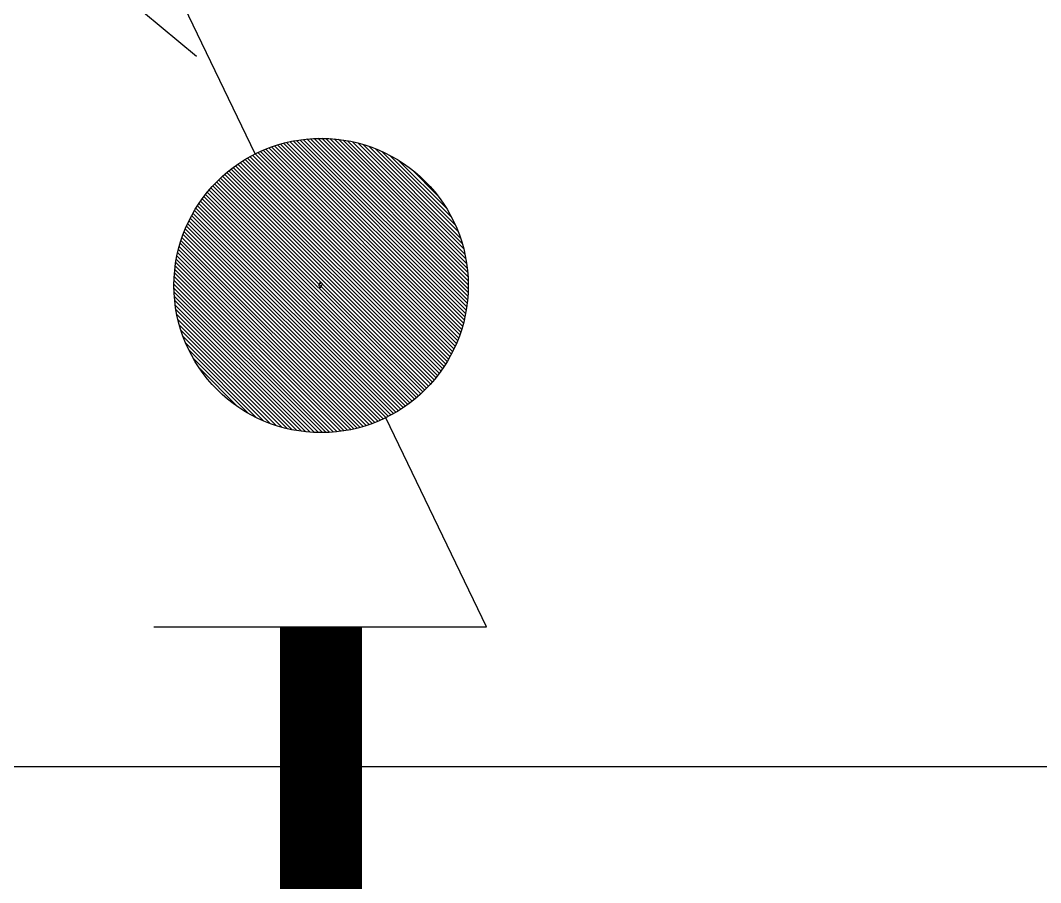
# Model space of a CAD drawing. Extents: x -22909.9 to -22897.8, y -4.7 to 4.1.
# Drawn here: x -22902.9264 to -22902.7399, y 0.6433 to 0.8009 of the extents above; entities that cross this region are included whole.
import ezdxf

# ---------------------------------------------------------------- set-up
doc = ezdxf.new("R2010")
doc.units = 0
doc.header["$MEASUREMENT"] = 0
doc.linetypes.add('DASHDOT', pattern=[1, 0.5, -0.25, 0, -0.25])
doc.layers.get('0').update_dxf_attribs({"linetype": 'CONTINUOUS'})
doc.layers.add('COW', color=2, linetype='CONTINUOUS')
doc.layers.add('DIB-018', color=6, linetype='CONTINUOUS')

# ---------------------------------------------------------------- blocks, each defined once
blk = doc.blocks.new('*X6')
at = {"color": 0}
for p, q in [((2.60954, 8.55807), (2.6757, 8.62423)), ((2.60955, 8.55632), (2.67745, 8.62422)), ((2.60957, 8.55987), (2.6739, 8.6242)), ((2.60961, 8.55461), (2.67916, 8.62416)), ((2.60965, 8.56172), (2.67205, 8.62412)), ((2.60971, 8.55295), (2.68083, 8.62406)), ((2.60979, 8.56363), (2.67014, 8.62398)), ((2.60985, 8.55132), (2.68245, 8.62392)), ((2.61, 8.56561), (2.66817, 8.62377)), ((2.61003, 8.54973), (2.68405, 8.62374)), ((2.61024, 8.54817), (2.6856, 8.62353)), ((2.61027, 8.56765), (2.66612, 8.6235)), ((2.61048, 8.54664), (2.68713, 8.62329)), ((2.61063, 8.56977), (2.664, 8.62315)), ((2.61075, 8.54514), (2.68863, 8.62302)), ((2.61105, 8.54368), (2.69009, 8.62272)), ((2.61107, 8.57198), (2.66179, 8.6227)), ((2.61138, 8.54224), (2.69153, 8.62239)), ((2.61162, 8.5743), (2.65947, 8.62215)), ((2.61174, 8.54083), (2.69294, 8.62203)), ((2.61212, 8.53944), (2.69433, 8.62165)), ((2.6123, 8.57674), (2.65703, 8.62147)), ((2.61253, 8.53808), (2.69569, 8.62124)), ((2.61296, 8.53674), (2.69703, 8.62081)), ((2.61313, 8.57934), (2.65443, 8.62064)), ((2.61341, 8.53543), (2.69834, 8.62036)), ((2.61389, 8.53414), (2.69963, 8.61988)), ((2.61416, 8.58214), (2.65163, 8.61961)), ((2.61439, 8.53287), (2.7009, 8.61938)), ((2.61491, 8.53162), (2.70215, 8.61887)), ((2.61545, 8.5304), (2.70338, 8.61832)), ((2.61546, 8.58521), (2.64857, 8.61831)), ((2.61601, 8.52919), (2.70458, 8.61776)), ((2.61659, 8.528), (2.70577, 8.61718)), ((2.61714, 8.58866), (2.64511, 8.61663)), ((2.61719, 8.52683), (2.70694, 8.61658)), ((2.61781, 8.52568), (2.70809, 8.61596)), ((2.61845, 8.52456), (2.70922, 8.61533)), ((2.6191, 8.52344), (2.71033, 8.61467)), ((2.6195, 8.59278), (2.64099, 8.61427)), ((2.61978, 8.52235), (2.71142, 8.61399)), ((2.62047, 8.52128), (2.7125, 8.6133)), ((2.62118, 8.52022), (2.71355, 8.61259)), ((2.62191, 8.51918), (2.71459, 8.61186)), ((2.62265, 8.51816), (2.71562, 8.61112)), ((2.62341, 8.51715), (2.71662, 8.61036)), ((2.62354, 8.5986), (2.63518, 8.61023)), ((2.62419, 8.51616), (2.71761, 8.60958)), ((2.62499, 8.51519), (2.71858, 8.60878)), ((2.6258, 8.51423), (2.71954, 8.60797)), ((2.62663, 8.5133), (2.72047, 8.60714)), ((2.62748, 8.51238), (2.7214, 8.60629)), ((2.62834, 8.51147), (2.7223, 8.60543)), ((2.62922, 8.51058), (2.72319, 8.60455)), ((2.63012, 8.50971), (2.72406, 8.60365)), ((2.63103, 8.50886), (2.72491, 8.60274)), ((2.63196, 8.50802), (2.72575, 8.60181)), ((2.63291, 8.5072), (2.72657, 8.60086)), ((2.63387, 8.50639), (2.72738, 8.5999)), ((2.63485, 8.50561), (2.72817, 8.59892)), ((2.63585, 8.50483), (2.72894, 8.59792)), ((2.63686, 8.50408), (2.72969, 8.59691)), ((2.63789, 8.50334), (2.73043, 8.59588)), ((2.63894, 8.50263), (2.73115, 8.59483)), ((2.64001, 8.50192), (2.73185, 8.59376)), ((2.64109, 8.50124), (2.73253, 8.59268)), ((2.6422, 8.50058), (2.7332, 8.59158)), ((2.64332, 8.49993), (2.73384, 8.59045)), ((2.64446, 8.4993), (2.73447, 8.58932)), ((2.64561, 8.49869), (2.73508, 8.58816)), ((2.64679, 8.4981), (2.73567, 8.58698)), ((2.64799, 8.49753), (2.73624, 8.58578)), ((2.64921, 8.49698), (2.73679, 8.58457)), ((2.65044, 8.49645), (2.73732, 8.58333)), ((2.6517, 8.49594), (2.73783, 8.58207)), ((2.65298, 8.49545), (2.73832, 8.58079)), ((2.65428, 8.49499), (2.73878, 8.57949)), ((2.65561, 8.49454), (2.73923, 8.57816)), ((2.65696, 8.49413), (2.73965, 8.57681)), ((2.65833, 8.49373), (2.74004, 8.57544)), ((2.65973, 8.49336), (2.74041, 8.57404)), ((2.66116, 8.49302), (2.74075, 8.57262)), ((2.66261, 8.4927), (2.74107, 8.57116)), ((2.66409, 8.49242), (2.74135, 8.56968)), ((2.6656, 8.49216), (2.74161, 8.56817)), ((2.66714, 8.49193), (2.74184, 8.56663)), ((2.66872, 8.49174), (2.74203, 8.56505)), ((2.67033, 8.49159), (2.74219, 8.56344)), ((2.67198, 8.49147), (2.74231, 8.56179)), ((2.67366, 8.49138), (2.74239, 8.56011)), ((2.67539, 8.49135), (2.74242, 8.55838)), ((2.67717, 8.49136), (2.74242, 8.5566)), ((2.679, 8.49141), (2.74236, 8.55478)), ((2.68087, 8.49152), (2.74225, 8.5529)), ((2.68281, 8.4917), (2.74207, 8.55096)), ((2.68482, 8.49193), (2.74184, 8.54895)), ((2.6869, 8.49225), (2.74152, 8.54687)), ((2.68907, 8.49265), (2.74113, 8.5447)), ((2.69133, 8.49314), (2.74063, 8.54244)), ((2.69371, 8.49375), (2.74002, 8.54006)), ((2.69623, 8.4945), (2.73927, 8.53754)), ((2.69892, 8.49543), (2.73834, 8.53485)), ((2.70184, 8.49658), (2.73719, 8.53193)), ((2.70508, 8.49806), (2.73571, 8.52869)), ((2.70882, 8.50003), (2.73374, 8.52495)), ((2.71354, 8.50298), (2.73079, 8.52023))]:
    blk.add_line(p, q, dxfattribs=at)

msp = doc.modelspace()

# ---------------------------------------------------------------- linework, layer by layer
at = {"layer": 'COW'}
for p, q in [((-22902.88342, 0.77655), (-22902.90195, 0.81494)), ((-22902.87154, 0.75305), (-22902.87186, 0.7524)), ((-22902.87154, 0.75196), (-22902.87171, 0.75231)), ((-22902.87141, 0.75277), (-22902.87154, 0.75305)), ((-22902.87119, 0.75269), (-22902.87154, 0.75196)), ((-22902.84114, 0.69007), (-22902.85959, 0.72829)), ((-22902.90195, 0.69007), (-22902.84114, 0.69007))]:
    msp.add_line(p, q, dxfattribs=at)
at = {"layer": 'COW', "linetype": 'Continuous', "const_width": 0.015}
msp.add_lwpolyline([(-22902.87139, 0.69007), (-22902.87139, 0.58967)], dxfattribs=at)
at = {"layer": 'COW'}
msp.add_circle((-22902.87139, 0.75247), 0.02691, dxfattribs=at)
at = {"layer": 'DIB-018', "linetype": 'DASHDOT'}
for p, q in [((-22903.27831, 1.11452), (-22902.19831, 0.21452)), ((-22902.19831, 1.11452), (-22903.27831, 0.21452))]:
    msp.add_line(p, q, dxfattribs=at)
at = {"layer": 'DIB-018'}
msp.add_line((-22909.34717, 0.66452), (-22898.03131, 0.66452), dxfattribs=at)

# ---------------------------------------------------------------- block references
at = {"layer": 'COW', "xscale": 0.405, "yscale": 0.405, "zscale": 0.405, "rotation": 270}
msp.add_blockref('*X6', (-22906.3373, 1.83625), dxfattribs=at)

doc.saveas('drawing.dxf')
